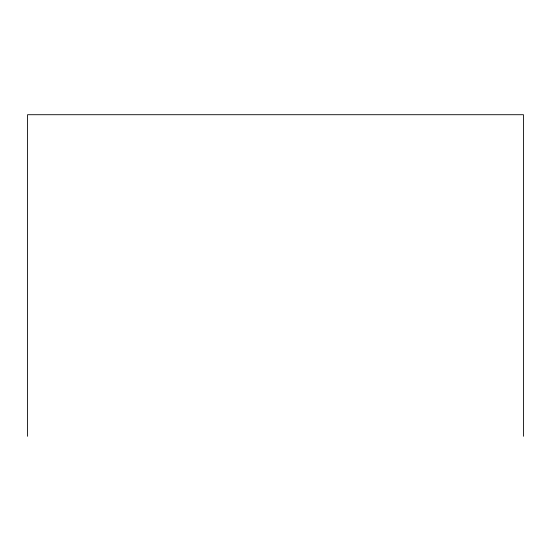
<?xml version="1.0" encoding="UTF-8"?>
<svg xmlns="http://www.w3.org/2000/svg" width="551" height="551" viewBox="0 0 551 551"><rect width="100%" height="100%" fill="white"/><g stroke="black" fill="none" stroke-linecap="round" stroke-linejoin="round"><path stroke-width="0.83" d="M523.45 436.289L523.45 114.711L27.55 114.711L27.55 436.289"/></g></svg>
